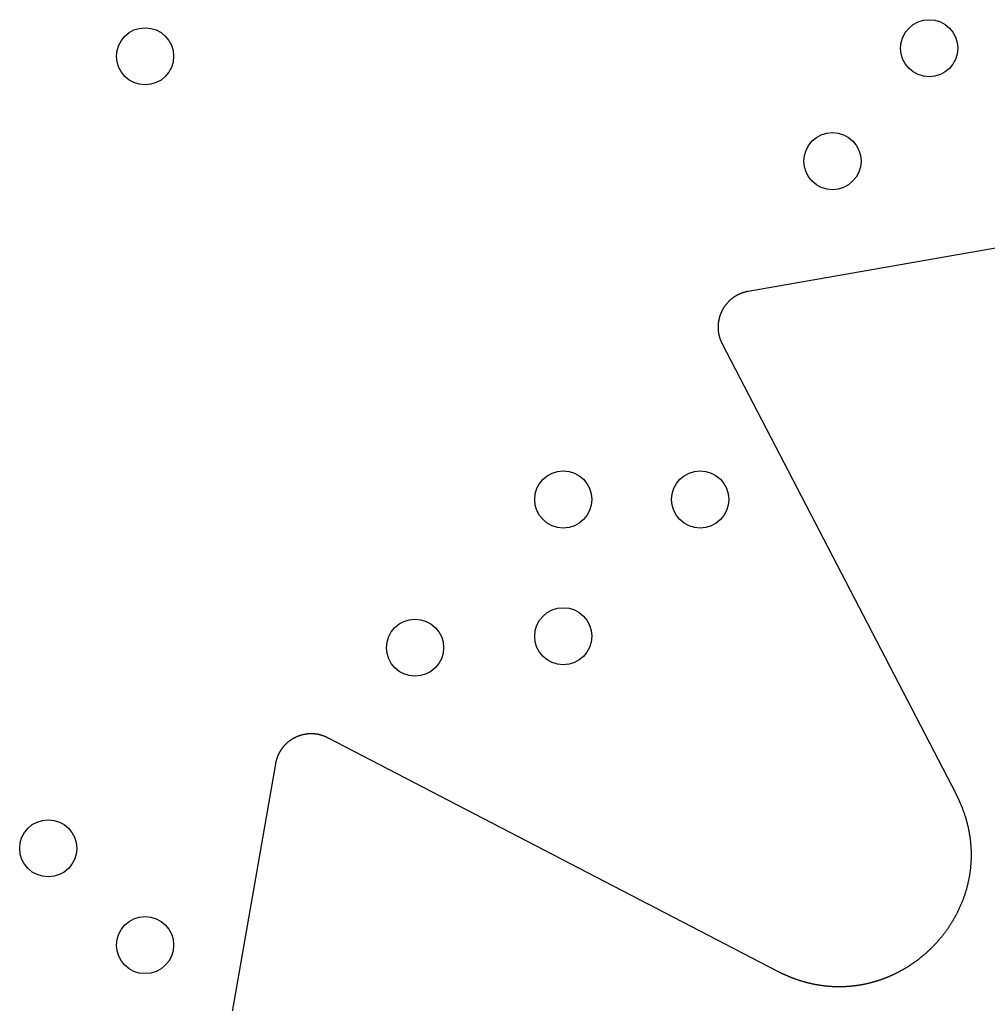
# Model space of a CAD drawing. Header units: millimetres. Extents: x 72.5 to 127.5, y -127.5 to -72.5.
# Drawn here: x 100.44 to 115.69, y -115.69 to -100.18 of the extents above; entities that cross this region are included whole.
import ezdxf

# ---------------------------------------------------------------- set-up
doc = ezdxf.new("R2010")
doc.units = ezdxf.units.MM
doc.layers.add('Edge.Cuts', color=254, linetype='CONTINUOUS', true_color=0xd0d2cd)

msp = doc.modelspace()

# ---------------------------------------------------------------- linework, layer by layer
at = {"layer": 'Edge.Cuts', "linetype": 'CONTINUOUS'}
for p, q in [((125.779146, -102.047185), (111.910541, -104.465157)), ((111.720635, -104.534005), (111.714858, -104.537409)), ((111.726453, -104.53067), (111.720635, -104.534005)), ((111.732311, -104.527404), (111.726453, -104.53067)), ((111.738208, -104.524207), (111.732311, -104.527404)), ((111.744143, -104.521081), (111.738208, -104.524207)), ((111.750117, -104.518024), (111.744143, -104.521081)), ((111.756129, -104.515038), (111.750117, -104.518024)), ((111.762177, -104.512123), (111.756129, -104.515038)), ((111.768262, -104.509279), (111.762177, -104.512123)), ((111.774384, -104.506506), (111.768262, -104.509279)), ((111.780541, -104.503804), (111.774384, -104.506506)), ((111.786733, -104.501175), (111.780541, -104.503804)), ((111.792961, -104.498617), (111.786733, -104.501175)), ((111.799222, -104.496132), (111.792961, -104.498617)), ((111.805518, -104.493719), (111.799222, -104.496132)), ((111.811847, -104.491379), (111.805518, -104.493719)), ((111.818208, -104.489112), (111.811847, -104.491379)), ((111.824603, -104.486918), (111.818208, -104.489112)), ((111.83103, -104.484797), (111.824603, -104.486918)), ((111.837489, -104.482751), (111.83103, -104.484797)), ((111.843979, -104.480778), (111.837489, -104.482751)), ((111.850501, -104.478879), (111.843979, -104.480778)), ((111.857053, -104.477054), (111.850501, -104.478879)), ((111.863636, -104.475304), (111.857053, -104.477054)), ((111.870249, -104.473629), (111.863636, -104.475304)), ((111.876891, -104.472028), (111.870249, -104.473629)), ((111.883564, -104.470503), (111.876891, -104.472028)), ((111.890265, -104.469053), (111.883564, -104.470503)), ((111.896995, -104.467678), (111.890265, -104.469053)), ((111.903754, -104.46638), (111.896995, -104.467678)), ((111.910541, -104.465157), (111.903754, -104.46638)), ((111.546867, -104.691047), (111.542902, -104.696559)), ((111.550894, -104.685583), (111.546867, -104.691047)), ((111.554985, -104.680169), (111.550894, -104.685583)), ((111.559137, -104.674806), (111.554985, -104.680169)), ((111.563351, -104.669494), (111.559137, -104.674806)), ((111.567625, -104.664235), (111.563351, -104.669494)), ((111.571959, -104.659028), (111.567625, -104.664235)), ((111.576352, -104.653876), (111.571959, -104.659028)), ((111.580804, -104.648778), (111.576352, -104.653876)), ((111.585313, -104.643735), (111.580804, -104.648778)), ((111.58988, -104.638748), (111.585313, -104.643735)), ((111.594503, -104.633818), (111.58988, -104.638748)), ((111.599182, -104.628945), (111.594503, -104.633818)), ((111.603916, -104.62413), (111.599182, -104.628945)), ((111.608704, -104.619374), (111.603916, -104.62413)), ((111.613546, -104.614677), (111.608704, -104.619374)), ((111.618441, -104.610039), (111.613546, -104.614677)), ((111.623389, -104.605463), (111.618441, -104.610039)), ((111.628388, -104.600947), (111.623389, -104.605463)), ((111.633438, -104.596493), (111.628388, -104.600947)), ((111.638538, -104.592101), (111.633438, -104.596493)), ((111.643688, -104.587772), (111.638538, -104.592101)), ((111.648887, -104.583506), (111.643688, -104.587772)), ((111.654134, -104.579303), (111.648887, -104.583506)), ((111.659429, -104.575165), (111.654134, -104.579303)), ((111.664771, -104.571092), (111.659429, -104.575165)), ((111.670159, -104.567083), (111.664771, -104.571092)), ((111.675593, -104.56314), (111.670159, -104.567083)), ((111.681072, -104.559263), (111.675593, -104.56314)), ((111.686595, -104.555453), (111.681072, -104.559263)), ((111.692162, -104.551709), (111.686595, -104.555453)), ((111.697773, -104.548032), (111.692162, -104.551709)), ((111.703426, -104.544423), (111.697773, -104.548032)), ((111.709121, -104.540882), (111.703426, -104.544423)), ((111.714858, -104.537409), (111.709121, -104.540882)), ((111.46715, -104.844386), (111.46606, -104.847605)), ((111.468259, -104.841173), (111.46715, -104.844386)), ((111.469388, -104.837966), (111.468259, -104.841173)), ((111.470535, -104.834766), (111.469388, -104.837966)), ((111.471702, -104.831571), (111.470535, -104.834766)), ((111.472887, -104.828384), (111.471702, -104.831571)), ((111.474091, -104.825203), (111.472887, -104.828384)), ((111.475314, -104.82203), (111.474091, -104.825203)), ((111.476556, -104.818862), (111.475314, -104.82203)), ((111.477816, -104.815703), (111.476556, -104.818862)), ((111.479095, -104.81255), (111.477816, -104.815703)), ((111.480393, -104.809404), (111.479095, -104.81255)), ((111.481709, -104.806266), (111.480393, -104.809404)), ((111.483044, -104.803136), (111.481709, -104.806266)), ((111.484397, -104.800013), (111.483044, -104.803136)), ((111.485769, -104.796899), (111.484397, -104.800013)), ((111.487159, -104.793792), (111.485769, -104.796899)), ((111.488567, -104.790693), (111.487159, -104.793792)), ((111.489994, -104.787603), (111.488567, -104.790693)), ((111.491438, -104.784521), (111.489994, -104.787603)), ((111.492901, -104.781447), (111.491438, -104.784521)), ((111.494382, -104.778382), (111.492901, -104.781447)), ((111.495881, -104.775326), (111.494382, -104.778382)), ((111.497397, -104.772278), (111.495881, -104.775326)), ((111.500484, -104.766211), (111.497397, -104.772278)), ((111.503642, -104.76018), (111.500484, -104.766211)), ((111.506871, -104.754187), (111.503642, -104.76018)), ((111.510169, -104.748234), (111.506871, -104.754187)), ((111.513536, -104.74232), (111.510169, -104.748234)), ((111.516973, -104.736447), (111.513536, -104.74232)), ((111.520477, -104.730616), (111.516973, -104.736447)), ((111.524049, -104.724827), (111.520477, -104.730616)), ((111.527688, -104.719083), (111.524049, -104.724827)), ((111.531394, -104.713383), (111.527688, -104.719083)), ((111.535165, -104.707728), (111.531394, -104.713383)), ((111.539001, -104.70212), (111.535165, -104.707728)), ((111.542902, -104.696559), (111.539001, -104.70212)), ((111.437064, -105.000015), (111.436901, -105.003376)), ((111.437248, -104.996653), (111.437064, -105.000015)), ((111.437451, -104.993293), (111.437248, -104.996653)), ((111.437674, -104.989931), (111.437451, -104.993293)), ((111.437917, -104.986572), (111.437674, -104.989931)), ((111.43818, -104.983212), (111.437917, -104.986572)), ((111.438463, -104.979855), (111.43818, -104.983212)), ((111.438767, -104.976497), (111.438463, -104.979855)), ((111.43909, -104.973142), (111.438767, -104.976497)), ((111.439433, -104.969786), (111.43909, -104.973142)), ((111.439796, -104.966434), (111.439433, -104.969786)), ((111.440179, -104.96308), (111.439796, -104.966434)), ((111.440582, -104.959731), (111.440179, -104.96308)), ((111.441006, -104.956381), (111.440582, -104.959731)), ((111.441449, -104.953035), (111.441006, -104.956381)), ((111.441912, -104.949689), (111.441449, -104.953035)), ((111.442395, -104.946347), (111.441912, -104.949689)), ((111.442898, -104.943005), (111.442395, -104.946347)), ((111.44342, -104.939668), (111.442898, -104.943005)), ((111.443963, -104.93633), (111.44342, -104.939668)), ((111.444526, -104.932998), (111.443963, -104.93633)), ((111.445108, -104.929666), (111.444526, -104.932998)), ((111.44571, -104.926338), (111.445108, -104.929666)), ((111.446333, -104.923012), (111.44571, -104.926338)), ((111.446974, -104.91969), (111.446333, -104.923012)), ((111.447636, -104.91637), (111.446974, -104.91969)), ((111.448318, -104.913055), (111.447636, -104.91637)), ((111.449019, -104.909741), (111.448318, -104.913055)), ((111.44974, -104.906433), (111.449019, -104.909741)), ((111.450481, -104.903126), (111.44974, -104.906433)), ((111.451241, -104.899825), (111.450481, -104.903126)), ((111.452021, -104.896526), (111.451241, -104.899825)), ((111.452821, -104.893233), (111.452021, -104.896526)), ((111.45364, -104.889942), (111.452821, -104.893233)), ((111.454479, -104.886657), (111.45364, -104.889942)), ((111.455337, -104.883375), (111.454479, -104.886657)), ((111.456215, -104.880099), (111.455337, -104.883375)), ((111.457112, -104.876826), (111.456215, -104.880099)), ((111.458029, -104.873559), (111.457112, -104.876826)), ((111.458965, -104.870296), (111.458029, -104.873559)), ((111.459921, -104.867039), (111.458965, -104.870296)), ((111.460896, -104.863786), (111.459921, -104.867039)), ((111.46189, -104.860539), (111.460896, -104.863786)), ((111.462904, -104.857297), (111.46189, -104.860539)), ((111.463936, -104.854061), (111.462904, -104.857297)), ((111.464989, -104.85083), (111.463936, -104.854061)), ((111.46606, -104.847605), (111.464989, -104.85083)), ((111.436321, -105.026911), (111.436319, -105.030271)), ((111.436319, -105.030271), (111.436336, -105.033633)), ((111.436344, -105.023549), (111.436321, -105.026911)), ((111.436336, -105.033633), (111.436373, -105.036991)), ((111.436387, -105.020188), (111.436344, -105.023549)), ((111.436373, -105.036991), (111.436431, -105.040351)), ((111.43645, -105.016825), (111.436387, -105.020188)), ((111.436431, -105.040351), (111.436508, -105.043708)), ((111.436533, -105.013464), (111.43645, -105.016825)), ((111.436508, -105.043708), (111.436605, -105.047066)), ((111.436636, -105.0101), (111.436533, -105.013464)), ((111.436605, -105.047066), (111.436723, -105.050421)), ((111.436758, -105.006739), (111.436636, -105.0101)), ((111.436723, -105.050421), (111.43686, -105.053777)), ((111.436901, -105.003376), (111.436758, -105.006739)), ((111.43686, -105.053777), (111.437017, -105.057129)), ((111.437017, -105.057129), (111.437195, -105.060483)), ((111.437195, -105.060483), (111.437392, -105.063833)), ((111.437392, -105.063833), (111.437609, -105.067183)), ((111.437609, -105.067183), (111.437847, -105.07053)), ((111.437847, -105.07053), (111.438104, -105.073877)), ((111.438104, -105.073877), (111.438381, -105.07722)), ((111.438381, -105.07722), (111.438678, -105.080564)), ((111.438678, -105.080564), (111.438995, -105.083903)), ((111.438995, -105.083903), (111.439332, -105.087242)), ((111.439332, -105.087242), (111.439689, -105.090577)), ((111.439689, -105.090577), (111.440066, -105.093913)), ((111.440066, -105.093913), (111.440463, -105.097243)), ((111.440463, -105.097243), (111.44088, -105.100574)), ((111.44088, -105.100574), (111.441316, -105.103899)), ((111.441316, -105.103899), (111.441772, -105.107225)), ((111.441772, -105.107225), (111.442248, -105.110545)), ((111.442248, -105.110545), (111.442745, -105.113866)), ((111.442745, -105.113866), (111.44326, -105.117181)), ((111.44326, -105.117181), (111.443796, -105.120495)), ((111.443796, -105.120495), (111.444352, -105.123804)), ((111.444352, -105.123804), (111.444927, -105.127113)), ((111.444927, -105.127113), (111.445522, -105.130416)), ((111.445522, -105.130416), (111.446137, -105.133719)), ((111.446137, -105.133719), (111.446772, -105.137016)), ((111.446772, -105.137016), (111.447427, -105.140312)), ((111.447427, -105.140312), (111.448101, -105.143602)), ((111.448101, -105.143602), (111.448795, -105.146891)), ((111.448795, -105.146891), (111.449508, -105.150174)), ((111.449508, -105.150174), (111.450242, -105.153456)), ((111.450242, -105.153456), (111.450995, -105.156732)), ((111.450995, -105.156732), (111.451768, -105.160007)), ((111.451768, -105.160007), (111.452561, -105.163275)), ((111.452561, -105.163275), (111.453373, -105.166542)), ((111.453373, -105.166542), (111.454205, -105.169803)), ((111.454205, -105.169803), (111.455057, -105.173062)), ((111.455057, -105.173062), (111.455928, -105.176315)), ((111.455928, -105.176315), (111.456819, -105.179566)), ((111.456819, -105.179566), (111.457729, -105.182811)), ((111.457729, -105.182811), (111.45866, -105.186053)), ((111.45866, -105.186053), (111.459609, -105.189289)), ((111.459609, -105.189289), (111.460579, -105.192524)), ((111.460579, -105.192524), (111.461567, -105.195751)), ((111.461567, -105.195751), (111.462576, -105.198976)), ((111.462576, -105.198976), (111.463604, -105.202194)), ((111.463604, -105.202194), (111.464652, -105.20541)), ((111.464652, -105.20541), (111.465719, -105.208619)), ((111.465719, -105.208619), (111.466806, -105.211826)), ((111.466806, -105.211826), (111.467912, -105.215026)), ((111.467912, -105.215026), (111.469038, -105.218223)), ((111.469038, -105.218223), (111.470184, -105.221413)), ((111.470184, -105.221413), (111.471349, -105.224601)), ((111.471349, -105.224601), (111.472533, -105.227781)), ((111.472533, -105.227781), (111.473737, -105.230958)), ((111.473737, -105.230958), (111.474961, -105.234128)), ((111.474961, -105.234128), (111.476204, -105.237296)), ((111.476204, -105.237296), (111.477466, -105.240455)), ((111.477466, -105.240455), (111.478749, -105.243612)), ((111.478749, -105.243612), (111.48005, -105.246762)), ((111.48005, -105.246762), (111.481371, -105.249908)), ((111.481371, -105.249908), (111.482711, -105.253047)), ((111.482711, -105.253047), (111.484071, -105.256182)), ((111.484071, -105.256182), (111.48545, -105.25931)), ((111.48545, -105.25931), (111.48685, -105.262434)), ((111.48685, -105.262434), (111.488267, -105.265551)), ((111.488267, -105.265551), (111.489706, -105.268664)), ((111.489706, -105.268664), (111.491162, -105.27177)), ((111.491162, -105.27177), (111.49264, -105.274872)), ((111.49264, -105.274872), (111.494135, -105.277966)), ((111.494135, -105.277966), (111.495651, -105.281056)), ((111.495651, -105.281056), (111.497186, -105.284139)), ((111.497186, -105.284139), (111.498741, -105.287217)), ((111.498741, -105.287217), (111.501161, -105.291922)), ((111.501161, -105.291922), (115.17872, -112.374882)), ((104.735655, -111.515149), (104.732737, -111.5169)), ((104.738583, -111.513415), (104.735655, -111.515149)), ((104.741522, -111.511699), (104.738583, -111.513415)), ((104.744471, -111.509999), (104.741522, -111.511699)), ((104.74743, -111.508317), (104.744471, -111.509999)), ((104.7504, -111.506652), (104.74743, -111.508317)), ((104.753379, -111.505005), (104.7504, -111.506652)), ((104.756367, -111.503375), (104.753379, -111.505005)), ((104.759366, -111.501763), (104.756367, -111.503375)), ((104.762374, -111.500168), (104.759366, -111.501763)), ((104.765391, -111.498591), (104.762374, -111.500168)), ((104.768418, -111.497031), (104.765391, -111.498591)), ((104.771453, -111.49549), (104.768418, -111.497031)), ((104.774498, -111.493966), (104.771453, -111.49549)), ((104.777552, -111.49246), (104.774498, -111.493966)), ((104.783685, -111.489503), (104.777552, -111.49246)), ((104.789853, -111.486617), (104.783685, -111.489503)), ((104.796053, -111.483805), (104.789853, -111.486617)), ((104.802286, -111.481066), (104.796053, -111.483805)), ((104.808549, -111.4784), (104.802286, -111.481066)), ((104.814842, -111.475809), (104.808549, -111.4784)), ((104.821164, -111.473293), (104.814842, -111.475809)), ((104.827515, -111.470851), (104.821164, -111.473293)), ((104.833891, -111.468485), (104.827515, -111.470851)), ((104.840294, -111.466194), (104.833891, -111.468485)), ((104.846722, -111.46398), (104.840294, -111.466194)), ((104.853173, -111.461842), (104.846722, -111.46398)), ((104.859646, -111.45978), (104.853173, -111.461842)), ((104.866142, -111.457796), (104.859646, -111.45978)), ((104.872658, -111.455889), (104.866142, -111.457796)), ((104.879193, -111.454059), (104.872658, -111.455889)), ((104.885747, -111.452307), (104.879193, -111.454059)), ((104.892319, -111.450634), (104.885747, -111.452307)), ((104.898907, -111.449038), (104.892319, -111.450634)), ((104.905511, -111.447521), (104.898907, -111.449038)), ((104.912129, -111.446083), (104.905511, -111.447521)), ((104.918761, -111.444723), (104.912129, -111.446083)), ((104.925405, -111.443443), (104.918761, -111.444723)), ((104.932061, -111.442242), (104.925405, -111.443443)), ((104.938727, -111.441119), (104.932061, -111.442242)), ((104.945403, -111.440077), (104.938727, -111.441119)), ((104.952088, -111.439114), (104.945403, -111.440077)), ((104.95878, -111.43823), (104.952088, -111.439114)), ((104.96548, -111.437426), (104.95878, -111.43823)), ((104.972185, -111.436702), (104.96548, -111.437426)), ((104.978895, -111.436057), (104.972185, -111.436702)), ((104.98561, -111.435493), (104.978895, -111.436057)), ((104.992327, -111.435008), (104.98561, -111.435493)), ((104.999047, -111.434603), (104.992327, -111.435008)), ((105.005768, -111.434279), (104.999047, -111.434603)), ((105.01249, -111.434034), (105.005768, -111.434279)), ((105.019212, -111.433869), (105.01249, -111.434034)), ((105.025933, -111.433784), (105.019212, -111.433869)), ((105.032653, -111.433779), (105.025933, -111.433784)), ((105.039369, -111.433853), (105.032653, -111.433779)), ((105.046083, -111.434008), (105.039369, -111.433853)), ((105.052792, -111.434242), (105.046083, -111.434008)), ((105.059496, -111.434556), (105.052792, -111.434242)), ((105.066195, -111.43495), (105.059496, -111.434556)), ((105.072887, -111.435424), (105.066195, -111.43495)), ((105.079573, -111.435977), (105.072887, -111.435424)), ((105.086251, -111.436609), (105.079573, -111.435977)), ((105.09292, -111.437321), (105.086251, -111.436609)), ((105.099581, -111.438113), (105.09292, -111.437321)), ((105.106231, -111.438983), (105.099581, -111.438113)), ((105.112872, -111.439933), (105.106231, -111.438983)), ((105.119501, -111.440962), (105.112872, -111.439933)), ((105.126119, -111.44207), (105.119501, -111.440962)), ((105.132725, -111.443257), (105.126119, -111.44207)), ((105.139318, -111.444523), (105.132725, -111.443257)), ((105.145898, -111.445867), (105.139318, -111.444523)), ((105.152464, -111.447291), (105.145898, -111.445867)), ((105.159016, -111.448793), (105.152464, -111.447291)), ((105.165552, -111.450373), (105.159016, -111.448793)), ((105.172073, -111.452032), (105.165552, -111.450373)), ((105.178579, -111.453769), (105.172073, -111.452032)), ((105.185067, -111.455585), (105.178579, -111.453769)), ((105.191539, -111.457479), (105.185067, -111.455585)), ((105.197994, -111.459451), (105.191539, -111.457479)), ((105.20443, -111.461501), (105.197994, -111.459451)), ((105.210848, -111.463629), (105.20443, -111.461501)), ((105.217247, -111.465835), (105.210848, -111.463629)), ((105.223628, -111.468119), (105.217247, -111.465835)), ((105.229988, -111.470481), (105.223628, -111.468119)), ((105.236328, -111.472921), (105.229988, -111.470481)), ((105.242648, -111.475439), (105.236328, -111.472921)), ((105.248947, -111.478034), (105.242648, -111.475439)), ((105.255225, -111.480707), (105.248947, -111.478034)), ((105.261481, -111.483457), (105.255225, -111.480707)), ((105.267715, -111.486285), (105.261481, -111.483457)), ((105.273926, -111.489191), (105.267715, -111.486285)), ((105.280115, -111.492174), (105.273926, -111.489191)), ((105.28628, -111.495235), (105.280115, -111.492174)), ((105.292422, -111.498374), (105.28628, -111.495235)), ((112.376525, -115.176504), (105.292422, -111.498374)), ((104.56657, -111.66883), (104.564597, -111.671548)), ((104.568561, -111.666122), (104.56657, -111.66883)), ((104.570567, -111.663427), (104.568561, -111.666122)), ((104.572591, -111.660741), (104.570567, -111.663427)), ((104.574629, -111.658069), (104.572591, -111.660741)), ((104.576686, -111.655408), (104.574629, -111.658069)), ((104.578757, -111.652759), (104.576686, -111.655408)), ((104.580845, -111.650121), (104.578757, -111.652759)), ((104.582948, -111.647497), (104.580845, -111.650121)), ((104.585069, -111.644883), (104.582948, -111.647497)), ((104.587204, -111.642283), (104.585069, -111.644883)), ((104.589356, -111.639693), (104.587204, -111.642283)), ((104.591523, -111.637118), (104.589356, -111.639693)), ((104.593707, -111.634553), (104.591523, -111.637118)), ((104.595905, -111.632002), (104.593707, -111.634553)), ((104.59812, -111.629463), (104.595905, -111.632002)), ((104.600349, -111.626937), (104.59812, -111.629463)), ((104.602595, -111.624423), (104.600349, -111.626937)), ((104.604855, -111.621923), (104.602595, -111.624423)), ((104.607132, -111.619435), (104.604855, -111.621923)), ((104.609422, -111.616961), (104.607132, -111.619435)), ((104.611729, -111.614498), (104.609422, -111.616961)), ((104.61405, -111.612051), (104.611729, -111.614498)), ((104.616387, -111.609615), (104.61405, -111.612051)), ((104.618738, -111.607194), (104.616387, -111.609615)), ((104.621105, -111.604785), (104.618738, -111.607194)), ((104.623486, -111.602391), (104.621105, -111.604785)), ((104.625882, -111.600009), (104.623486, -111.602391)), ((104.628292, -111.597642), (104.625882, -111.600009)), ((104.630718, -111.595288), (104.628292, -111.597642)), ((104.633157, -111.592949), (104.630718, -111.595288)), ((104.635611, -111.590622), (104.633157, -111.592949)), ((104.638079, -111.588311), (104.635611, -111.590622)), ((104.640562, -111.586013), (104.638079, -111.588311)), ((104.643057, -111.58373), (104.640562, -111.586013)), ((104.645569, -111.58146), (104.643057, -111.58373)), ((104.648092, -111.579206), (104.645569, -111.58146)), ((104.650631, -111.576965), (104.648092, -111.579206)), ((104.653183, -111.57474), (104.650631, -111.576965)), ((104.655749, -111.572528), (104.653183, -111.57474)), ((104.658328, -111.570332), (104.655749, -111.572528)), ((104.660921, -111.56815), (104.658328, -111.570332)), ((104.663527, -111.565984), (104.660921, -111.56815)), ((104.666147, -111.563832), (104.663527, -111.565984)), ((104.668779, -111.561696), (104.666147, -111.563832)), ((104.671425, -111.559574), (104.668779, -111.561696)), ((104.674084, -111.557468), (104.671425, -111.559574)), ((104.676756, -111.555376), (104.674084, -111.557468)), ((104.67944, -111.553301), (104.676756, -111.555376)), ((104.682138, -111.551241), (104.67944, -111.553301)), ((104.684847, -111.549197), (104.682138, -111.551241)), ((104.68757, -111.547167), (104.684847, -111.549197)), ((104.690304, -111.545155), (104.68757, -111.547167)), ((104.693051, -111.543157), (104.690304, -111.545155)), ((104.69581, -111.541176), (104.693051, -111.543157)), ((104.698582, -111.53921), (104.69581, -111.541176)), ((104.701364, -111.537261), (104.698582, -111.53921)), ((104.70416, -111.535328), (104.701364, -111.537261)), ((104.706966, -111.533411), (104.70416, -111.535328)), ((104.709785, -111.53151), (104.706966, -111.533411)), ((104.712614, -111.529626), (104.709785, -111.53151)), ((104.715456, -111.527758), (104.712614, -111.529626)), ((104.718308, -111.525906), (104.715456, -111.527758)), ((104.721173, -111.524071), (104.718308, -111.525906)), ((104.724047, -111.522253), (104.721173, -111.524071)), ((104.726933, -111.520452), (104.724047, -111.522253)), ((104.72983, -111.518667), (104.726933, -111.520452)), ((104.732737, -111.5169), (104.72983, -111.518667)), ((104.486794, -111.823692), (104.485735, -111.826908)), ((104.487873, -111.820481), (104.486794, -111.823692)), ((104.48897, -111.817281), (104.487873, -111.820481)), ((104.490086, -111.814086), (104.48897, -111.817281)), ((104.491219, -111.810902), (104.490086, -111.814086)), ((104.492371, -111.807724), (104.491219, -111.810902)), ((104.493541, -111.804557), (104.492371, -111.807724)), ((104.49473, -111.801396), (104.493541, -111.804557)), ((104.495936, -111.798245), (104.49473, -111.801396)), ((104.497162, -111.795101), (104.495936, -111.798245)), ((104.498404, -111.791967), (104.497162, -111.795101)), ((104.499666, -111.78884), (104.498404, -111.791967)), ((104.500945, -111.785724), (104.499666, -111.78884)), ((104.502243, -111.782614), (104.500945, -111.785724)), ((104.503558, -111.779515), (104.502243, -111.782614)), ((104.504892, -111.776423), (104.503558, -111.779515)), ((104.506243, -111.773342), (104.504892, -111.776423)), ((104.507613, -111.770267), (104.506243, -111.773342)), ((104.508999, -111.767204), (104.507613, -111.770267)), ((104.510405, -111.764148), (104.508999, -111.767204)), ((104.511828, -111.761103), (104.510405, -111.764148)), ((104.513269, -111.758064), (104.511828, -111.761103)), ((104.514727, -111.755038), (104.513269, -111.758064)), ((104.516204, -111.752018), (104.514727, -111.755038)), ((104.517698, -111.74901), (104.516204, -111.752018)), ((104.51921, -111.746009), (104.517698, -111.74901)), ((104.520739, -111.74302), (104.51921, -111.746009)), ((104.522287, -111.740039), (104.520739, -111.74302)), ((104.523851, -111.737069), (104.522287, -111.740039)), ((104.525434, -111.734106), (104.523851, -111.737069)), ((104.527033, -111.731156), (104.525434, -111.734106)), ((104.528651, -111.728213), (104.527033, -111.731156)), ((104.530285, -111.725282), (104.528651, -111.728213)), ((104.531937, -111.722359), (104.530285, -111.725282)), ((104.533606, -111.719448), (104.531937, -111.722359)), ((104.535293, -111.716545), (104.533606, -111.719448)), ((104.536997, -111.713655), (104.535293, -111.716545)), ((104.538718, -111.710772), (104.536997, -111.713655)), ((104.540456, -111.707902), (104.538718, -111.710772)), ((104.542212, -111.70504), (104.540456, -111.707902)), ((104.543984, -111.702191), (104.542212, -111.70504)), ((104.545774, -111.69935), (104.543984, -111.702191)), ((104.54758, -111.696522), (104.545774, -111.69935)), ((104.549404, -111.693703), (104.54758, -111.696522)), ((104.551244, -111.690896), (104.549404, -111.693703)), ((104.553102, -111.688098), (104.551244, -111.690896)), ((104.554975, -111.685313), (104.553102, -111.688098)), ((104.556867, -111.682537), (104.554975, -111.685313)), ((104.558774, -111.679774), (104.556867, -111.682537)), ((104.560699, -111.67702), (104.558774, -111.679774)), ((104.562639, -111.67428), (104.560699, -111.67702)), ((104.564597, -111.671548), (104.562639, -111.67428)), ((104.465658, -111.907754), (102.047114, -125.779217)), ((104.466498, -111.903042), (104.465658, -111.907754)), ((104.467128, -111.899649), (104.466498, -111.903042)), ((104.467775, -111.896266), (104.467128, -111.899649)), ((104.468443, -111.892888), (104.467775, -111.896266)), ((104.469128, -111.889519), (104.468443, -111.892888)), ((104.469834, -111.886155), (104.469128, -111.889519)), ((104.470557, -111.882801), (104.469834, -111.886155)), ((104.4713, -111.879452), (104.470557, -111.882801)), ((104.472062, -111.876112), (104.4713, -111.879452)), ((104.472843, -111.872778), (104.472062, -111.876112)), ((104.473642, -111.869453), (104.472843, -111.872778)), ((104.47446, -111.866133), (104.473642, -111.869453)), ((104.475297, -111.862824), (104.47446, -111.866133)), ((104.476153, -111.859519), (104.475297, -111.862824)), ((104.477027, -111.856224), (104.476153, -111.859519)), ((104.47792, -111.852935), (104.477027, -111.856224)), ((104.478832, -111.849655), (104.47792, -111.852935)), ((104.479762, -111.846381), (104.478832, -111.849655)), ((104.480711, -111.843117), (104.479762, -111.846381)), ((104.481679, -111.839859), (104.480711, -111.843117)), ((104.482665, -111.836611), (104.481679, -111.839859)), ((104.48367, -111.833368), (104.482665, -111.836611)), ((104.484693, -111.830135), (104.48367, -111.833368)), ((104.485735, -111.826908), (104.484693, -111.830135)), ((115.17872, -112.374882), (115.181877, -112.38099)), ((115.181877, -112.38099), (115.185012, -112.387098)), ((115.185012, -112.387098), (115.188126, -112.39321)), ((115.188126, -112.39321), (115.191219, -112.399323)), ((115.191219, -112.399323), (115.19429, -112.40544)), ((115.19429, -112.40544), (115.19734, -112.411557)), ((115.19734, -112.411557), (115.200369, -112.417678)), ((115.200369, -112.417678), (115.203377, -112.4238)), ((115.203377, -112.4238), (115.206364, -112.429926)), ((115.206364, -112.429926), (115.209329, -112.436052)), ((115.209329, -112.436052), (115.212273, -112.442182)), ((115.212273, -112.442182), (115.215196, -112.448312)), ((115.215196, -112.448312), (115.218099, -112.454446)), ((115.218099, -112.454446), (115.220979, -112.460581)), ((115.220979, -112.460581), (115.223839, -112.466719)), ((115.223839, -112.466719), (115.226678, -112.472858)), ((115.226678, -112.472858), (115.229496, -112.479001)), ((115.229496, -112.479001), (115.232292, -112.485144)), ((115.232292, -112.485144), (115.235068, -112.491291)), ((115.235068, -112.491291), (115.237822, -112.497438)), ((115.237822, -112.497438), (115.240556, -112.503589)), ((115.240556, -112.503589), (115.243269, -112.50974)), ((115.243269, -112.50974), (115.245961, -112.515895)), ((115.245961, -112.515895), (115.248631, -112.52205)), ((115.248631, -112.52205), (115.251282, -112.528209)), ((115.251282, -112.528209), (115.25391, -112.534368)), ((115.25391, -112.534368), (115.256519, -112.540531)), ((115.256519, -112.540531), (115.259106, -112.546694)), ((115.259106, -112.546694), (115.261672, -112.552861)), ((115.261672, -112.552861), (115.264218, -112.559028)), ((115.264218, -112.559028), (115.266743, -112.565198)), ((115.266743, -112.565198), (115.269246, -112.571369)), ((115.269246, -112.571369), (115.27173, -112.577544)), ((115.27173, -112.577544), (115.274192, -112.583718)), ((115.274192, -112.583718), (115.276634, -112.589896)), ((115.276634, -112.589896), (115.279054, -112.596074)), ((115.279054, -112.596074), (115.281455, -112.602256)), ((115.281455, -112.602256), (115.283834, -112.608438)), ((115.283834, -112.608438), (115.28853, -112.620809)), ((115.28853, -112.620809), (115.293144, -112.633187)), ((115.293144, -112.633187), (115.297676, -112.645572)), ((115.297676, -112.645572), (115.302124, -112.657964)), ((115.302124, -112.657964), (115.306491, -112.670363)), ((115.306491, -112.670363), (115.310775, -112.682769)), ((115.310775, -112.682769), (115.314976, -112.695181)), ((115.314976, -112.695181), (115.319096, -112.7076)), ((115.319096, -112.7076), (115.323134, -112.720025)), ((115.323134, -112.720025), (115.327089, -112.732456)), ((115.327089, -112.732456), (115.330963, -112.744894)), ((115.330963, -112.744894), (115.334755, -112.757337)), ((115.334755, -112.757337), (115.338465, -112.769787)), ((115.338465, -112.769787), (115.342094, -112.782242)), ((115.342094, -112.782242), (115.345641, -112.794704)), ((115.345641, -112.794704), (115.349106, -112.80717)), ((115.349106, -112.80717), (115.352491, -112.819642)), ((115.352491, -112.819642), (115.355793, -112.83212)), ((115.355793, -112.83212), (115.359015, -112.844603)), ((115.359015, -112.844603), (115.362155, -112.857091)), ((115.362155, -112.857091), (115.365215, -112.869584)), ((115.365215, -112.869584), (115.368193, -112.882081)), ((115.368193, -112.882081), (115.37109, -112.894584)), ((115.37109, -112.894584), (115.373906, -112.907091)), ((115.373906, -112.907091), (115.376642, -112.919602)), ((115.376642, -112.919602), (115.379296, -112.932118)), ((115.379296, -112.932118), (115.38187, -112.944638)), ((115.38187, -112.944638), (115.384363, -112.957163)), ((115.384363, -112.957163), (115.386776, -112.969691)), ((115.386776, -112.969691), (115.389107, -112.982223)), ((115.389107, -112.982223), (115.391358, -112.994758)), ((115.391358, -112.994758), (115.393529, -113.007297)), ((115.393529, -113.007297), (115.395619, -113.019839)), ((115.395619, -113.019839), (115.397629, -113.032385)), ((115.397629, -113.032385), (115.399558, -113.044934)), ((115.399558, -113.044934), (115.401406, -113.057485)), ((115.401406, -113.057485), (115.403175, -113.07004)), ((115.403175, -113.07004), (115.404863, -113.082596)), ((115.404863, -113.082596), (115.406471, -113.095156)), ((115.406471, -113.095156), (115.407998, -113.107717)), ((115.407998, -113.107717), (115.409445, -113.120281)), ((115.409445, -113.120281), (115.410812, -113.132846)), ((115.410812, -113.132846), (115.412099, -113.145414)), ((115.412099, -113.145414), (115.413306, -113.157983)), ((115.413306, -113.157983), (115.414433, -113.170553)), ((115.414433, -113.170553), (115.415479, -113.183124)), ((115.415479, -113.183124), (115.416445, -113.195697)), ((115.416445, -113.195697), (115.417332, -113.20827)), ((115.417332, -113.20827), (115.418138, -113.220844)), ((115.418138, -113.220844), (115.418864, -113.233419)), ((115.418864, -113.233419), (115.41951, -113.245994)), ((115.41951, -113.245994), (115.420076, -113.258569)), ((115.420076, -113.258569), (115.420562, -113.271144)), ((115.420562, -113.271144), (115.420968, -113.283718)), ((115.420968, -113.283718), (115.421295, -113.296292)), ((115.421295, -113.296292), (115.421541, -113.308865)), ((115.421573, -113.371713), (115.421339, -113.384277)), ((115.421541, -113.308865), (115.421707, -113.321438)), ((115.421726, -113.359147), (115.421573, -113.371713)), ((115.421707, -113.321438), (115.421793, -113.334009)), ((115.4218, -113.346578), (115.421726, -113.359147)), ((115.421793, -113.334009), (115.4218, -113.346578)), ((115.413502, -113.522277), (115.412311, -113.534798)), ((115.414614, -113.509752), (115.413502, -113.522277)), ((115.415646, -113.497222), (115.414614, -113.509752)), ((115.416598, -113.484688), (115.415646, -113.497222)), ((115.41747, -113.472149), (115.416598, -113.484688)), ((115.418262, -113.459606), (115.41747, -113.472149)), ((115.418975, -113.447059), (115.418262, -113.459606)), ((115.419607, -113.434509), (115.418975, -113.447059)), ((115.42016, -113.421955), (115.419607, -113.434509)), ((115.420633, -113.409398), (115.42016, -113.421955)), ((115.421026, -113.396839), (115.420633, -113.409398)), ((115.421339, -113.384277), (115.421026, -113.396839)), ((115.391796, -113.684532), (115.389569, -113.696959)), ((115.393944, -113.672097), (115.391796, -113.684532)), ((115.396012, -113.659653), (115.393944, -113.672097)), ((115.398, -113.6472), (115.396012, -113.659653)), ((115.399909, -113.634739), (115.398, -113.6472)), ((115.401738, -113.62227), (115.399909, -113.634739)), ((115.403488, -113.609794), (115.401738, -113.62227)), ((115.405157, -113.597311), (115.403488, -113.609794)), ((115.406748, -113.584821), (115.405157, -113.597311)), ((115.408258, -113.572324), (115.406748, -113.584821)), ((115.409689, -113.559821), (115.408258, -113.572324)), ((115.41104, -113.547312), (115.409689, -113.559821)), ((115.412311, -113.534798), (115.41104, -113.547312)), ((115.35983, -113.832951), (115.356651, -113.845241)), ((115.36293, -113.820647), (115.35983, -113.832951)), ((115.365951, -113.808331), (115.36293, -113.820647)), ((115.368892, -113.796002), (115.365951, -113.808331)), ((115.371755, -113.783661), (115.368892, -113.796002)), ((115.374538, -113.771307), (115.371755, -113.783661)), ((115.377241, -113.758943), (115.374538, -113.771307)), ((115.379866, -113.746567), (115.377241, -113.758943)), ((115.382411, -113.73418), (115.379866, -113.746567)), ((115.384876, -113.721783), (115.382411, -113.73418)), ((115.387262, -113.709376), (115.384876, -113.721783)), ((115.389569, -113.696959), (115.387262, -113.709376)), ((115.312362, -113.991531), (115.308161, -114.00361)), ((115.316484, -113.979433), (115.312362, -113.991531)), ((115.320528, -113.967317), (115.316484, -113.979433)), ((115.324494, -113.955182), (115.320528, -113.967317)), ((115.328382, -113.943031), (115.324494, -113.955182)), ((115.332191, -113.930862), (115.328382, -113.943031)), ((115.335921, -113.918677), (115.332191, -113.930862)), ((115.339573, -113.906476), (115.335921, -113.918677)), ((115.343146, -113.894259), (115.339573, -113.906476)), ((115.346641, -113.882026), (115.343146, -113.894259)), ((115.350057, -113.869779), (115.346641, -113.882026)), ((115.353393, -113.857517), (115.350057, -113.869779)), ((115.356651, -113.845241), (115.353393, -113.857517)), ((115.251708, -114.146934), (115.246503, -114.158728)), ((115.256836, -114.135115), (115.251708, -114.146934)), ((115.261888, -114.123272), (115.256836, -114.135115)), ((115.266863, -114.111405), (115.261888, -114.123272)), ((115.271761, -114.099515), (115.266863, -114.111405)), ((115.276582, -114.087602), (115.271761, -114.099515)), ((115.281325, -114.075666), (115.276582, -114.087602)), ((115.285992, -114.063709), (115.281325, -114.075666)), ((115.290581, -114.05173), (115.285992, -114.063709)), ((115.295093, -114.03973), (115.290581, -114.05173)), ((115.299527, -114.02771), (115.295093, -114.03973)), ((115.303883, -114.01567), (115.299527, -114.02771)), ((115.308161, -114.00361), (115.303883, -114.01567)), ((115.178152, -114.298145), (115.17197, -114.309572)), ((115.184259, -114.286687), (115.178152, -114.298145)), ((115.190293, -114.275198), (115.184259, -114.286687)), ((115.196252, -114.263679), (115.190293, -114.275198)), ((115.202136, -114.25213), (115.196252, -114.263679)), ((115.207946, -114.240552), (115.202136, -114.25213)), ((115.213681, -114.228945), (115.207946, -114.240552)), ((115.21934, -114.217309), (115.213681, -114.228945)), ((115.224924, -114.205647), (115.21934, -114.217309)), ((115.230433, -114.193956), (115.224924, -114.205647)), ((115.235866, -114.18224), (115.230433, -114.193956)), ((115.241223, -114.170496), (115.235866, -114.18224)), ((115.246503, -114.158728), (115.241223, -114.170496)), ((115.084994, -114.455034), (115.077804, -114.465967)), ((115.092114, -114.444062), (115.084994, -114.455034)), ((115.099163, -114.433052), (115.092114, -114.444062)), ((115.106142, -114.422004), (115.099163, -114.433052)), ((115.113049, -114.410919), (115.106142, -114.422004)), ((115.119885, -114.399797), (115.113049, -114.410919)), ((115.126649, -114.38864), (115.119885, -114.399797)), ((115.133341, -114.377447), (115.126649, -114.38864)), ((115.139962, -114.366219), (115.133341, -114.377447)), ((115.146509, -114.354956), (115.139962, -114.366219)), ((115.152984, -114.34366), (115.146509, -114.354956)), ((115.159386, -114.33233), (115.152984, -114.34366)), ((115.165715, -114.320967), (115.159386, -114.33233)), ((115.17197, -114.309572), (115.165715, -114.320967)), ((114.969959, -114.614663), (114.961756, -114.62495)), ((114.978096, -114.604328), (114.969959, -114.614663)), ((114.986169, -114.593948), (114.978096, -114.604328)), ((114.994175, -114.583521), (114.986169, -114.593948)), ((115.002115, -114.57305), (114.994175, -114.583521)), ((115.009989, -114.562534), (115.002115, -114.57305)), ((115.017796, -114.551973), (115.009989, -114.562534)), ((115.025536, -114.541369), (115.017796, -114.551973)), ((115.033209, -114.530722), (115.025536, -114.541369)), ((115.040813, -114.520033), (115.033209, -114.530722)), ((115.048349, -114.509301), (115.040813, -114.520033)), ((115.055817, -114.498529), (115.048349, -114.509301)), ((115.063215, -114.487715), (115.055817, -114.498529)), ((115.070545, -114.476861), (115.063215, -114.487715)), ((115.077804, -114.465967), (115.070545, -114.476861)), ((114.84033, -114.763768), (114.831203, -114.773291)), ((114.849398, -114.754191), (114.84033, -114.763768)), ((114.858407, -114.744559), (114.849398, -114.754191)), ((114.867357, -114.734874), (114.858407, -114.744559)), ((114.876247, -114.725136), (114.867357, -114.734874)), ((114.885077, -114.715345), (114.876247, -114.725136)), ((114.893846, -114.705503), (114.885077, -114.715345)), ((114.902553, -114.695608), (114.893846, -114.705503)), ((114.911199, -114.685663), (114.902553, -114.695608)), ((114.919783, -114.675667), (114.911199, -114.685663)), ((114.928304, -114.665622), (114.919783, -114.675667)), ((114.936763, -114.655527), (114.928304, -114.665622)), ((114.945158, -114.645383), (114.936763, -114.655527)), ((114.953489, -114.63519), (114.945158, -114.645383)), ((114.961756, -114.62495), (114.953489, -114.63519)), ((114.667558, -114.926373), (114.662516, -114.930611)), ((114.672588, -114.922119), (114.667558, -114.926373)), ((114.677606, -114.91785), (114.672588, -114.922119)), ((114.682611, -114.913565), (114.677606, -114.91785)), ((114.687603, -114.909264), (114.682611, -114.913565)), ((114.692583, -114.904948), (114.687603, -114.909264)), ((114.69755, -114.900617), (114.692583, -114.904948)), ((114.702504, -114.89627), (114.69755, -114.900617)), ((114.707445, -114.891907), (114.702504, -114.89627)), ((114.712374, -114.88753), (114.707445, -114.891907)), ((114.717289, -114.883137), (114.712374, -114.88753)), ((114.722192, -114.878729), (114.717289, -114.883137)), ((114.727081, -114.874306), (114.722192, -114.878729)), ((114.731957, -114.869868), (114.727081, -114.874306)), ((114.73682, -114.865415), (114.731957, -114.869868)), ((114.74167, -114.860947), (114.73682, -114.865415)), ((114.746506, -114.856464), (114.74167, -114.860947)), ((114.751329, -114.851966), (114.746506, -114.856464)), ((114.756138, -114.847454), (114.751329, -114.851966)), ((114.760934, -114.842926), (114.756138, -114.847454)), ((114.765716, -114.838384), (114.760934, -114.842926)), ((114.770485, -114.833828), (114.765716, -114.838384)), ((114.775239, -114.829257), (114.770485, -114.833828)), ((114.77998, -114.824671), (114.775239, -114.829257)), ((114.784707, -114.820071), (114.77998, -114.824671)), ((114.789421, -114.815457), (114.784707, -114.820071)), ((114.79412, -114.810828), (114.789421, -114.815457)), ((114.798805, -114.806185), (114.79412, -114.810828)), ((114.803476, -114.801528), (114.798805, -114.806185)), ((114.812776, -114.792172), (114.803476, -114.801528)), ((114.822018, -114.782759), (114.812776, -114.792172)), ((114.831203, -114.773291), (114.822018, -114.782759)), ((114.46237, -115.079529), (114.456895, -115.083118)), ((114.467834, -115.075924), (114.46237, -115.079529)), ((114.473289, -115.072301), (114.467834, -115.075924)), ((114.478733, -115.068662), (114.473289, -115.072301)), ((114.484168, -115.065004), (114.478733, -115.068662)), ((114.489592, -115.061329), (114.484168, -115.065004)), ((114.495007, -115.057636), (114.489592, -115.061329)), ((114.500411, -115.053927), (114.495007, -115.057636)), ((114.505806, -115.0502), (114.500411, -115.053927)), ((114.511189, -115.046457), (114.505806, -115.0502)), ((114.516562, -115.042695), (114.511189, -115.046457)), ((114.521925, -115.038918), (114.516562, -115.042695)), ((114.527277, -115.035122), (114.521925, -115.038918)), ((114.532618, -115.03131), (114.527277, -115.035122)), ((114.53795, -115.027481), (114.532618, -115.03131)), ((114.54327, -115.023635), (114.53795, -115.027481)), ((114.548579, -115.019772), (114.54327, -115.023635)), ((114.553877, -115.015892), (114.548579, -115.019772)), ((114.559166, -115.011995), (114.553877, -115.015892)), ((114.564442, -115.008083), (114.559166, -115.011995)), ((114.569708, -115.004152), (114.564442, -115.008083)), ((114.574961, -115.000206), (114.569708, -115.004152)), ((114.580205, -114.996242), (114.574961, -115.000206)), ((114.585436, -114.992263), (114.580205, -114.996242)), ((114.590657, -114.988266), (114.585436, -114.992263)), ((114.595866, -114.984254), (114.590657, -114.988266)), ((114.601064, -114.980224), (114.595866, -114.984254)), ((114.60625, -114.976179), (114.601064, -114.980224)), ((114.611425, -114.972117), (114.60625, -114.976179)), ((114.616587, -114.968039), (114.611425, -114.972117)), ((114.621738, -114.963944), (114.616587, -114.968039)), ((114.626877, -114.959834), (114.621738, -114.963944)), ((114.632005, -114.955707), (114.626877, -114.959834)), ((114.63712, -114.951564), (114.632005, -114.955707)), ((114.642224, -114.947405), (114.63712, -114.951564)), ((114.647315, -114.943231), (114.642224, -114.947405)), ((114.652394, -114.93904), (114.647315, -114.943231)), ((114.657461, -114.934834), (114.652394, -114.93904)), ((114.662516, -114.930611), (114.657461, -114.934834)), ((112.387369, -115.182097), (112.376525, -115.176504)), ((112.393483, -115.185219), (112.387369, -115.182097)), ((112.399598, -115.18832), (112.393483, -115.185219)), ((112.405716, -115.191399), (112.399598, -115.18832)), ((112.411836, -115.194457), (112.405716, -115.191399)), ((112.417959, -115.197494), (112.411836, -115.194457)), ((112.424083, -115.200509), (112.417959, -115.197494)), ((112.43021, -115.203504), (112.424083, -115.200509)), ((112.436338, -115.206477), (112.43021, -115.203504)), ((112.44247, -115.209429), (112.436338, -115.206477)), ((112.448603, -115.21236), (112.44247, -115.209429)), ((112.454739, -115.21527), (112.448603, -115.21236)), ((112.460876, -115.218158), (112.454739, -115.21527)), ((112.467017, -115.221026), (112.460876, -115.218158)), ((112.473158, -115.223872), (112.467017, -115.221026)), ((112.479302, -115.226698), (112.473158, -115.223872)), ((112.485448, -115.229502), (112.479302, -115.226698)), ((112.491597, -115.232286), (112.485448, -115.229502)), ((112.497746, -115.235048), (112.491597, -115.232286)), ((112.5039, -115.23779), (112.497746, -115.235048)), ((112.510053, -115.24051), (112.5039, -115.23779)), ((114.178048, -115.236747), (114.172167, -115.239418)), ((114.183919, -115.234059), (114.178048, -115.236747)), ((114.189787, -115.23135), (114.183919, -115.234059)), ((114.195646, -115.228624), (114.189787, -115.23135)), ((114.2015, -115.225877), (114.195646, -115.228624)), ((114.207345, -115.223113), (114.2015, -115.225877)), ((114.213186, -115.220328), (114.207345, -115.223113)), ((114.219017, -115.217526), (114.213186, -115.220328)), ((114.224844, -115.214704), (114.219017, -115.217526)), ((114.230661, -115.211864), (114.224844, -115.214704)), ((114.236474, -115.209004), (114.230661, -115.211864)), ((114.242277, -115.206127), (114.236474, -115.209004)), ((114.248075, -115.203229), (114.242277, -115.206127)), ((114.253864, -115.200314), (114.248075, -115.203229)), ((114.259647, -115.197379), (114.253864, -115.200314)), ((114.265421, -115.194427), (114.259647, -115.197379)), ((114.27119, -115.191455), (114.265421, -115.194427)), ((114.276949, -115.188465), (114.27119, -115.191455)), ((114.282702, -115.185456), (114.276949, -115.188465)), ((114.288446, -115.182429), (114.282702, -115.185456)), ((114.294184, -115.179382), (114.288446, -115.182429)), ((114.299912, -115.176318), (114.294184, -115.179382)), ((114.305634, -115.173235), (114.299912, -115.176318)), ((114.311347, -115.170134), (114.305634, -115.173235)), ((114.317053, -115.167013), (114.311347, -115.170134)), ((114.32275, -115.163875), (114.317053, -115.167013)), ((114.32844, -115.160718), (114.32275, -115.163875)), ((114.33412, -115.157544), (114.32844, -115.160718)), ((114.339794, -115.15435), (114.33412, -115.157544)), ((114.345457, -115.151139), (114.339794, -115.15435)), ((114.351114, -115.147908), (114.345457, -115.151139)), ((114.356761, -115.144661), (114.351114, -115.147908)), ((114.362401, -115.141394), (114.356761, -115.144661)), ((114.36803, -115.13811), (114.362401, -115.141394)), ((114.373653, -115.134807), (114.36803, -115.13811)), ((114.379265, -115.131487), (114.373653, -115.134807)), ((114.38487, -115.128147), (114.379265, -115.131487)), ((114.390465, -115.124791), (114.38487, -115.128147)), ((114.396052, -115.121416), (114.390465, -115.124791)), ((114.401629, -115.118024), (114.396052, -115.121416)), ((114.407198, -115.114613), (114.401629, -115.118024)), ((114.412757, -115.111185), (114.407198, -115.114613)), ((114.418308, -115.107738), (114.412757, -115.111185)), ((114.423848, -115.104274), (114.418308, -115.107738)), ((114.42938, -115.100792), (114.423848, -115.104274)), ((114.434902, -115.097293), (114.42938, -115.100792)), ((114.440415, -115.093775), (114.434902, -115.097293)), ((114.445918, -115.09024), (114.440415, -115.093775)), ((114.451412, -115.086687), (114.445918, -115.09024)), ((114.456895, -115.083118), (114.451412, -115.086687)), ((112.51621, -115.243209), (112.510053, -115.24051)), ((112.522368, -115.245887), (112.51621, -115.243209)), ((112.52853, -115.248545), (112.522368, -115.245887)), ((112.534691, -115.251182), (112.52853, -115.248545)), ((112.540857, -115.253798), (112.534691, -115.251182)), ((112.547022, -115.256392), (112.540857, -115.253798)), ((112.553192, -115.258966), (112.547022, -115.256392)), ((112.559361, -115.261519), (112.553192, -115.258966)), ((112.565534, -115.264052), (112.559361, -115.261519)), ((112.571708, -115.266563), (112.565534, -115.264052)), ((112.577885, -115.269054), (112.571708, -115.266563)), ((112.584062, -115.271523), (112.577885, -115.269054)), ((112.590243, -115.273972), (112.584062, -115.271523)), ((112.596424, -115.2764), (112.590243, -115.273972)), ((112.602609, -115.278808), (112.596424, -115.2764)), ((112.608793, -115.281195), (112.602609, -115.278808)), ((112.614982, -115.283561), (112.608793, -115.281195)), ((112.62117, -115.285906), (112.614982, -115.283561)), ((112.627362, -115.288231), (112.62117, -115.285906)), ((112.633554, -115.290534), (112.627362, -115.288231)), ((112.63975, -115.292818), (112.633554, -115.290534)), ((112.645945, -115.29508), (112.63975, -115.292818)), ((112.652145, -115.297322), (112.645945, -115.29508)), ((112.658344, -115.299543), (112.652145, -115.297322)), ((112.664546, -115.301744), (112.658344, -115.299543)), ((112.670749, -115.303924), (112.664546, -115.301744)), ((112.676955, -115.306084), (112.670749, -115.303924)), ((112.683161, -115.308222), (112.676955, -115.306084)), ((112.68937, -115.310341), (112.683161, -115.308222)), ((112.695579, -115.312438), (112.68937, -115.310341)), ((112.701792, -115.314516), (112.695579, -115.312438)), ((112.708005, -115.316572), (112.701792, -115.314516)), ((112.714221, -115.318608), (112.708005, -115.316572)), ((112.720437, -115.320624), (112.714221, -115.318608)), ((112.726656, -115.322619), (112.720437, -115.320624)), ((112.732875, -115.324593), (112.726656, -115.322619)), ((112.739097, -115.326547), (112.732875, -115.324593)), ((112.745319, -115.328481), (112.739097, -115.326547)), ((112.751545, -115.330394), (112.745319, -115.328481)), ((112.75777, -115.332286), (112.751545, -115.330394)), ((112.763999, -115.334159), (112.75777, -115.332286)), ((112.770227, -115.33601), (112.763999, -115.334159)), ((112.776458, -115.337842), (112.770227, -115.33601)), ((112.782689, -115.339652), (112.776458, -115.337842)), ((112.788924, -115.341443), (112.782689, -115.339652)), ((112.795158, -115.343213), (112.788924, -115.341443)), ((112.801396, -115.344963), (112.795158, -115.343213)), ((112.807632, -115.346692), (112.801396, -115.344963)), ((112.813873, -115.348401), (112.807632, -115.346692)), ((112.820112, -115.350089), (112.813873, -115.348401)), ((112.826355, -115.351758), (112.820112, -115.350089)), ((112.832597, -115.353405), (112.826355, -115.351758)), ((112.838843, -115.355033), (112.832597, -115.353405)), ((112.845088, -115.35664), (112.838843, -115.355033)), ((112.851337, -115.358227), (112.845088, -115.35664)), ((112.857584, -115.359793), (112.851337, -115.358227)), ((112.863835, -115.36134), (112.857584, -115.359793)), ((112.870085, -115.362865), (112.863835, -115.36134)), ((112.876339, -115.364371), (112.870085, -115.362865)), ((112.882591, -115.365856), (112.876339, -115.364371)), ((112.888847, -115.367322), (112.882591, -115.365856)), ((112.895102, -115.368766), (112.888847, -115.367322)), ((112.90136, -115.370191), (112.895102, -115.368766)), ((112.907617, -115.371595), (112.90136, -115.370191)), ((112.913878, -115.372979), (112.907617, -115.371595)), ((112.920137, -115.374343), (112.913878, -115.372979)), ((112.9264, -115.375686), (112.920137, -115.374343)), ((112.932662, -115.377009), (112.9264, -115.375686)), ((112.938927, -115.378313), (112.932662, -115.377009)), ((112.945191, -115.379595), (112.938927, -115.378313)), ((112.951458, -115.380858), (112.945191, -115.379595)), ((112.957724, -115.3821), (112.951458, -115.380858)), ((112.963993, -115.383323), (112.957724, -115.3821)), ((112.970261, -115.384525), (112.963993, -115.383323)), ((112.976532, -115.385707), (112.970261, -115.384525)), ((112.982802, -115.386868), (112.976532, -115.385707)), ((112.989075, -115.38801), (112.982802, -115.386868)), ((112.995347, -115.389131), (112.989075, -115.38801)), ((113.001622, -115.390232), (112.995347, -115.389131)), ((113.007895, -115.391313), (113.001622, -115.390232)), ((113.014172, -115.392374), (113.007895, -115.391313)), ((113.020447, -115.393414), (113.014172, -115.392374)), ((113.667072, -115.393171), (113.660841, -115.394194)), ((113.673298, -115.392129), (113.667072, -115.393171)), ((113.679524, -115.391067), (113.673298, -115.392129)), ((113.685746, -115.389985), (113.679524, -115.391067)), ((113.691968, -115.388882), (113.685746, -115.389985)), ((113.698185, -115.387761), (113.691968, -115.388882)), ((113.704402, -115.386618), (113.698185, -115.387761)), ((113.710614, -115.385457), (113.704402, -115.386618)), ((113.716827, -115.384275), (113.710614, -115.385457)), ((113.723034, -115.383073), (113.716827, -115.384275)), ((113.729241, -115.381851), (113.723034, -115.383073)), ((113.735443, -115.38061), (113.729241, -115.381851)), ((113.741646, -115.379349), (113.735443, -115.38061)), ((113.747842, -115.378068), (113.741646, -115.379349)), ((113.754039, -115.376766), (113.747842, -115.378068)), ((113.76023, -115.375446), (113.754039, -115.376766)), ((113.766422, -115.374104), (113.76023, -115.375446)), ((113.772607, -115.372744), (113.766422, -115.374104)), ((113.778793, -115.371363), (113.772607, -115.372744)), ((113.784973, -115.369963), (113.778793, -115.371363)), ((113.791153, -115.368542), (113.784973, -115.369963)), ((113.797326, -115.367102), (113.791153, -115.368542)), ((113.8035, -115.365642), (113.797326, -115.367102)), ((113.809668, -115.364162), (113.8035, -115.365642)), ((113.815835, -115.362662), (113.809668, -115.364162)), ((113.821996, -115.361143), (113.815835, -115.362662)), ((113.828157, -115.359603), (113.821996, -115.361143)), ((113.834312, -115.358045), (113.828157, -115.359603)), ((113.840466, -115.356465), (113.834312, -115.358045)), ((113.846614, -115.354867), (113.840466, -115.356465)), ((113.852761, -115.353248), (113.846614, -115.354867)), ((113.858902, -115.35161), (113.852761, -115.353248)), ((113.865042, -115.349951), (113.858902, -115.35161)), ((113.871176, -115.348274), (113.865042, -115.349951)), ((113.877309, -115.346576), (113.871176, -115.348274)), ((113.883435, -115.344859), (113.877309, -115.346576)), ((113.889561, -115.343121), (113.883435, -115.344859)), ((113.89568, -115.341365), (113.889561, -115.343121)), ((113.901798, -115.339588), (113.89568, -115.341365)), ((113.907909, -115.337792), (113.901798, -115.339588)), ((113.914019, -115.335976), (113.907909, -115.337792)), ((113.920122, -115.33414), (113.914019, -115.335976)), ((113.926224, -115.332284), (113.920122, -115.33414)), ((113.932319, -115.33041), (113.926224, -115.332284)), ((113.938412, -115.328515), (113.932319, -115.33041)), ((113.944499, -115.326601), (113.938412, -115.328515)), ((113.950584, -115.324666), (113.944499, -115.326601)), ((113.956662, -115.322713), (113.950584, -115.324666)), ((113.962738, -115.320739), (113.956662, -115.322713)), ((113.968807, -115.318747), (113.962738, -115.320739)), ((113.974875, -115.316734), (113.968807, -115.318747)), ((113.980935, -115.314702), (113.974875, -115.316734)), ((113.986993, -115.31265), (113.980935, -115.314702)), ((113.993044, -115.310579), (113.986993, -115.31265)), ((113.999093, -115.308488), (113.993044, -115.310579)), ((114.005134, -115.306378), (113.999093, -115.308488)), ((114.011174, -115.304248), (114.005134, -115.306378)), ((114.017206, -115.302099), (114.011174, -115.304248)), ((114.023235, -115.29993), (114.017206, -115.302099)), ((114.029257, -115.297742), (114.023235, -115.29993)), ((114.035276, -115.295534), (114.029257, -115.297742)), ((114.041288, -115.293307), (114.035276, -115.295534)), ((114.047297, -115.29106), (114.041288, -115.293307)), ((114.053299, -115.288794), (114.047297, -115.29106)), ((114.059297, -115.286508), (114.053299, -115.288794)), ((114.065288, -115.284204), (114.059297, -115.286508)), ((114.071276, -115.281879), (114.065288, -115.284204)), ((114.077256, -115.279536), (114.071276, -115.281879)), ((114.083233, -115.277172), (114.077256, -115.279536)), ((114.089202, -115.27479), (114.083233, -115.277172)), ((114.095168, -115.272388), (114.089202, -115.27479)), ((114.101125, -115.269968), (114.095168, -115.272388)), ((114.10708, -115.267527), (114.101125, -115.269968)), ((114.113026, -115.265068), (114.10708, -115.267527)), ((114.118968, -115.262589), (114.113026, -115.265068)), ((114.124903, -115.260091), (114.118968, -115.262589)), ((114.130834, -115.257574), (114.124903, -115.260091)), ((114.136756, -115.255038), (114.130834, -115.257574)), ((114.142675, -115.252482), (114.136756, -115.255038)), ((114.148585, -115.249908), (114.142675, -115.252482)), ((114.154491, -115.247313), (114.148585, -115.249908)), ((114.160388, -115.244701), (114.154491, -115.247313)), ((114.166282, -115.242069), (114.160388, -115.244701)), ((114.172167, -115.239418), (114.166282, -115.242069)), ((113.026725, -115.394435), (113.020447, -115.393414)), ((113.033002, -115.395435), (113.026725, -115.394435)), ((113.039282, -115.396416), (113.033002, -115.395435)), ((113.04556, -115.397376), (113.039282, -115.396416)), ((113.051842, -115.398316), (113.04556, -115.397376)), ((113.058121, -115.399235), (113.051842, -115.398316)), ((113.064404, -115.400135), (113.058121, -115.399235)), ((113.070685, -115.401015), (113.064404, -115.400135)), ((113.07697, -115.401874), (113.070685, -115.401015)), ((113.083252, -115.402713), (113.07697, -115.401874)), ((113.089538, -115.403533), (113.083252, -115.402713)), ((113.095821, -115.404332), (113.089538, -115.403533)), ((113.102108, -115.405111), (113.095821, -115.404332)), ((113.108393, -115.40587), (113.102108, -115.405111)), ((113.114681, -115.406609), (113.108393, -115.40587)), ((113.120967, -115.407328), (113.114681, -115.406609)), ((113.127256, -115.408026), (113.120967, -115.407328)), ((113.133543, -115.408705), (113.127256, -115.408026)), ((113.139833, -115.409363), (113.133543, -115.408705)), ((113.14612, -115.410002), (113.139833, -115.409363)), ((113.152411, -115.41062), (113.14612, -115.410002)), ((113.1587, -115.411218), (113.152411, -115.41062)), ((113.164991, -115.411797), (113.1587, -115.411218)), ((113.17128, -115.412355), (113.164991, -115.411797)), ((113.177573, -115.412893), (113.17128, -115.412355)), ((113.183863, -115.413411), (113.177573, -115.412893)), ((113.190156, -115.413909), (113.183863, -115.413411)), ((113.196446, -115.414387), (113.190156, -115.413909)), ((113.202739, -115.414845), (113.196446, -115.414387)), ((113.20903, -115.415282), (113.202739, -115.414845)), ((113.215324, -115.4157), (113.20903, -115.415282)), ((113.221615, -115.416098), (113.215324, -115.4157)), ((113.227909, -115.416475), (113.221615, -115.416098)), ((113.234201, -115.416833), (113.227909, -115.416475)), ((113.240495, -115.41717), (113.234201, -115.416833)), ((113.246787, -115.417488), (113.240495, -115.41717)), ((113.253081, -115.417785), (113.246787, -115.417488)), ((113.259373, -115.418063), (113.253081, -115.417785)), ((113.265667, -115.41832), (113.259373, -115.418063)), ((113.271959, -115.418557), (113.265667, -115.41832)), ((113.278253, -115.418775), (113.271959, -115.418557)), ((113.284544, -115.418972), (113.278253, -115.418775)), ((113.290839, -115.419149), (113.284544, -115.418972)), ((113.29713, -115.419307), (113.290839, -115.419149)), ((113.303424, -115.419444), (113.29713, -115.419307)), ((113.309714, -115.419561), (113.303424, -115.419444)), ((113.316008, -115.419658), (113.309714, -115.419561)), ((113.322298, -115.419735), (113.316008, -115.419658)), ((113.328591, -115.419792), (113.322298, -115.419735)), ((113.334881, -115.419829), (113.328591, -115.419792)), ((113.341173, -115.419846), (113.334881, -115.419829)), ((113.347462, -115.419843), (113.341173, -115.419846)), ((113.353754, -115.41982), (113.347462, -115.419843)), ((113.360042, -115.419777), (113.353754, -115.41982)), ((113.366333, -115.419714), (113.360042, -115.419777)), ((113.37262, -115.419631), (113.366333, -115.419714)), ((113.37891, -115.419528), (113.37262, -115.419631)), ((113.385196, -115.419405), (113.37891, -115.419528)), ((113.391485, -115.419262), (113.385196, -115.419405)), ((113.39777, -115.419099), (113.391485, -115.419262)), ((113.404057, -115.418916), (113.39777, -115.419099)), ((113.410341, -115.418713), (113.404057, -115.418916)), ((113.416627, -115.418489), (113.410341, -115.418713)), ((113.42291, -115.418246), (113.416627, -115.418489)), ((113.429194, -115.417983), (113.42291, -115.418246)), ((113.435475, -115.4177), (113.429194, -115.417983)), ((113.441758, -115.417397), (113.435475, -115.4177)), ((113.448038, -115.417074), (113.441758, -115.417397)), ((113.454319, -115.41673), (113.448038, -115.417074)), ((113.460597, -115.416367), (113.454319, -115.41673)), ((113.466876, -115.415984), (113.460597, -115.416367)), ((113.473152, -115.415581), (113.466876, -115.415984)), ((113.479429, -115.415158), (113.473152, -115.415581)), ((113.485703, -115.414715), (113.479429, -115.415158)), ((113.491978, -115.414251), (113.485703, -115.414715)), ((113.49825, -115.413768), (113.491978, -115.414251)), ((113.504523, -115.413265), (113.49825, -115.413768)), ((113.510792, -115.412742), (113.504523, -115.413265)), ((113.517063, -115.412199), (113.510792, -115.412742)), ((113.523329, -115.411636), (113.517063, -115.412199)), ((113.529598, -115.411053), (113.523329, -115.411636)), ((113.535862, -115.41045), (113.529598, -115.411053)), ((113.542128, -115.409826), (113.535862, -115.41045)), ((113.548389, -115.409184), (113.542128, -115.409826)), ((113.554652, -115.40852), (113.548389, -115.409184)), ((113.56091, -115.407838), (113.554652, -115.40852)), ((113.56717, -115.407134), (113.56091, -115.407838)), ((113.573426, -115.406412), (113.56717, -115.407134)), ((113.579683, -115.405668), (113.573426, -115.406412)), ((113.585935, -115.404906), (113.579683, -115.405668)), ((113.592188, -115.404123), (113.585935, -115.404906)), ((113.598437, -115.40332), (113.592188, -115.404123)), ((113.604688, -115.402497), (113.598437, -115.40332)), ((113.610933, -115.401654), (113.604688, -115.402497)), ((113.61718, -115.400791), (113.610933, -115.401654)), ((113.623422, -115.399909), (113.61718, -115.400791)), ((113.629665, -115.399006), (113.623422, -115.399909)), ((113.635903, -115.398084), (113.629665, -115.399006)), ((113.642142, -115.397141), (113.635903, -115.398084)), ((113.648376, -115.396179), (113.642142, -115.397141)), ((113.654611, -115.395196), (113.648376, -115.396179)), ((113.660841, -115.394194), (113.654611, -115.395196))]:
    msp.add_line(p, q, dxfattribs=at)
at = {"layer": 'Edge.Cuts'}
for centre in [(114.762, -100.635), (102.413, -100.762), (113.238, -102.413), (108.999348, -107.742111), (111.154609, -107.742111), (108.999348, -109.897373), (106.664481, -110.076978), (100.889, -113.238), (102.413, -114.762)]:
    msp.add_circle(centre, 0.45, dxfattribs=at)

doc.saveas('drawing.dxf')
